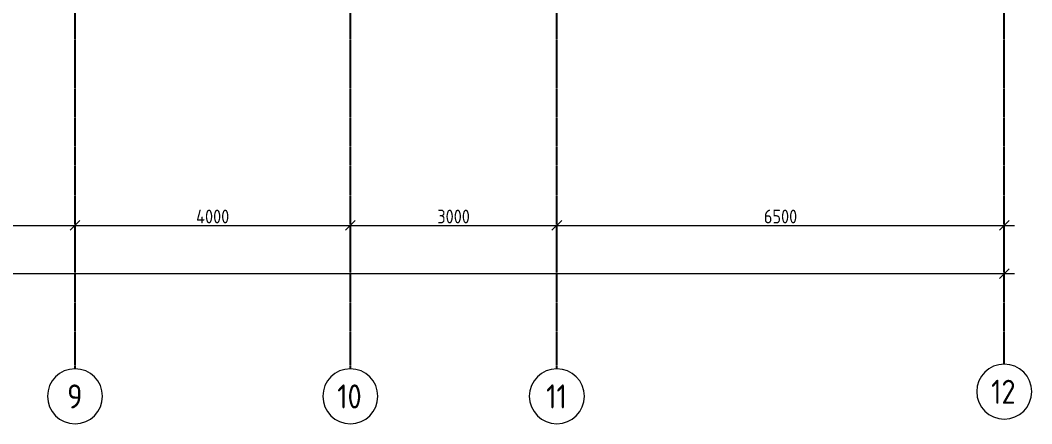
# Model space of a CAD drawing. Header units: millimetres. Extents: x -129048 to 476301, y -5853 to 215316.
# Drawn here: x 41614 to 56310, y -5853 to 17 of the extents above; entities that cross this region are included whole.
import ezdxf

# ---------------------------------------------------------------- set-up
doc = ezdxf.new("R2010")
doc.units = ezdxf.units.MM
doc.linetypes.add('ADSK_Линия сетки', pattern=[25, 20, -2.5, 0, -2.5])
doc.layers.add('Оси', color=7, linetype='Continuous', lineweight=9)
doc.styles.add('GOST Common', font='GOST Common_0.ttf', dxfattribs={"width": 0.9, "height": 350})
doc.styles.add('GOST Common_1', font='GOST Common_0.ttf', dxfattribs={"width": 0.9, "height": 200})
doc.dimstyles.new('ADSK_Основной_2_мм_Округление_до_1_мм', dxfattribs={"dimscale": 304.8, "dimtxt": 201.142999, "dimasz": 0.463911, "dimexe": 0.492126, "dimexo": 0.492126, "dimgap": 0.098425, "dimtad": 1, "dimdec": 0, "dimdsep": 46, "dimtxsty": 'GOST Common_1', "dimblk1": 'OBLIQUE', "dimblk2": 'OBLIQUE', "dimsah": 1, "dimcen": 0.09, "dimdle": 0.492126, "dimazin": 2, "dimtfac": 1, "dimtdec": 4, "dimtix": 1, "dimtmove": 0, "dimatfit": 3, "dimfxl": 1, "dimtvp": 1, "dimtolj": 1, "dimtzin": 0, "dimlwd": 20, "dimlwe": 20, "dimarcsym": 2})

# ---------------------------------------------------------------- blocks, each defined once
blk = doc.blocks.new('Ось сетки - Круг_Ø8 мм-6577-01 План 1-го этажа маркировочный')
at = {"layer": 'Оси', "lineweight": 20}
for start, end in [(360, 180), (180, 360)]:
    blk.add_arc((0, 0), 4, start, end, dxfattribs=at)
blk = doc.blocks.new('_Oblique')
at = {"color": 0, "linetype": 'ByBlock', "lineweight": -2}
blk.add_line((-0.5, -0.5), (0.5, 0.5), dxfattribs=at)
blk = doc.blocks.new('DIMBLOCK9-01 План 1-го этажа маркировочный')
at = {"color": 0, "lineweight": 20, "transparency": 16777216}
for p, q in [((38860, -2968), (42560, -2968)), ((39010, -3018), (39010, -3118)), ((42410, -3018), (42410, -3118))]:
    blk.add_line(p, q, dxfattribs=at)
at = {"layer": 'Defpoints', "color": 0, "transparency": 16777216}
for p in [(39010, -2868), (42410, -2868), (42410, -2968)]:
    blk.add_point(p, dxfattribs=at)
at = {"color": 0, "lineweight": 20, "transparency": 16777216, "xscale": 141.4, "yscale": 141.4, "zscale": 141.4, "rotation": 180}
blk.add_blockref('_Oblique', (39010, -2968), dxfattribs=at)
at = {"color": 0, "lineweight": 20, "transparency": 16777216, "xscale": 141.4, "yscale": 141.4, "zscale": 141.4}
blk.add_blockref('_Oblique', (42410, -2968), dxfattribs=at)
at = {"color": 0, "lineweight": 25, "transparency": 16777216, "insert": (40710, -2838), "char_height": 200, "width": 625.93, "attachment_point": 5, "style": 'GOST Common_1'}
blk.add_mtext('\\A1;3400', dxfattribs=at)
blk = doc.blocks.new('DIMBLOCK10-01 План 1-го этажа маркировочный')
at = {"color": 0, "lineweight": 20, "transparency": 16777216}
for p, q in [((42260, -2968), (46560, -2968)), ((42410, -3018), (42410, -3118)), ((46410, -3018), (46410, -3118))]:
    blk.add_line(p, q, dxfattribs=at)
at = {"layer": 'Defpoints', "color": 0, "transparency": 16777216}
for p in [(42410, -2868), (46410, -2868), (46410, -2968)]:
    blk.add_point(p, dxfattribs=at)
at = {"color": 0, "lineweight": 20, "transparency": 16777216, "xscale": 141.4, "yscale": 141.4, "zscale": 141.4, "rotation": 180}
blk.add_blockref('_Oblique', (42410, -2968), dxfattribs=at)
at = {"color": 0, "lineweight": 20, "transparency": 16777216, "xscale": 141.4, "yscale": 141.4, "zscale": 141.4}
blk.add_blockref('_Oblique', (46410, -2968), dxfattribs=at)
at = {"color": 0, "lineweight": 25, "transparency": 16777216, "insert": (44410, -2838), "char_height": 200, "width": 625.93, "attachment_point": 5, "style": 'GOST Common_1'}
blk.add_mtext('\\A1;4000', dxfattribs=at)
blk = doc.blocks.new('DIMBLOCK11-01 План 1-го этажа маркировочный')
at = {"color": 0, "lineweight": 20, "transparency": 16777216}
for p, q in [((46260, -2968), (49560, -2968)), ((46410, -3018), (46410, -3118)), ((49410, -3018), (49410, -3118))]:
    blk.add_line(p, q, dxfattribs=at)
at = {"layer": 'Defpoints', "color": 0, "transparency": 16777216}
for p in [(46410, -2868), (49410, -2868), (49410, -2968)]:
    blk.add_point(p, dxfattribs=at)
at = {"color": 0, "lineweight": 20, "transparency": 16777216, "xscale": 141.4, "yscale": 141.4, "zscale": 141.4, "rotation": 180}
blk.add_blockref('_Oblique', (46410, -2968), dxfattribs=at)
at = {"color": 0, "lineweight": 20, "transparency": 16777216, "xscale": 141.4, "yscale": 141.4, "zscale": 141.4}
blk.add_blockref('_Oblique', (49410, -2968), dxfattribs=at)
at = {"color": 0, "lineweight": 25, "transparency": 16777216, "insert": (47910, -2838), "char_height": 200, "width": 605.47, "attachment_point": 5, "style": 'GOST Common_1'}
blk.add_mtext('\\A1;3000', dxfattribs=at)
blk = doc.blocks.new('DIMBLOCK12-01 План 1-го этажа маркировочный')
at = {"color": 0, "lineweight": 20, "transparency": 16777216}
for p, q in [((49260, -2968), (56060, -2968)), ((49410, -3018), (49410, -3118)), ((55910, -3018), (55910, -3118))]:
    blk.add_line(p, q, dxfattribs=at)
at = {"layer": 'Defpoints', "color": 0, "transparency": 16777216}
for p in [(49410, -2868), (55910, -2868), (55910, -2968)]:
    blk.add_point(p, dxfattribs=at)
at = {"color": 0, "lineweight": 20, "transparency": 16777216, "xscale": 141.4, "yscale": 141.4, "zscale": 141.4, "rotation": 180}
blk.add_blockref('_Oblique', (49410, -2968), dxfattribs=at)
at = {"color": 0, "lineweight": 20, "transparency": 16777216, "xscale": 141.4, "yscale": 141.4, "zscale": 141.4}
blk.add_blockref('_Oblique', (55910, -2968), dxfattribs=at)
at = {"color": 0, "lineweight": 25, "transparency": 16777216, "insert": (52660, -2838), "char_height": 200, "width": 605.47, "attachment_point": 5, "style": 'GOST Common_1'}
blk.add_mtext('\\A1;6500', dxfattribs=at)
blk = doc.blocks.new('DIMBLOCK21-01 План 1-го этажа маркировочный')
at = {"color": 0, "lineweight": 20, "transparency": 16777216}
for p, q in [((-6090, -3668), (56060, -3668)), ((-5940, -3718), (-5940, -3818)), ((55910, -3718), (55910, -3818))]:
    blk.add_line(p, q, dxfattribs=at)
at = {"layer": 'Defpoints', "color": 0, "transparency": 16777216}
for p in [(-5940, -3568), (55910, -3568), (55910, -3668)]:
    blk.add_point(p, dxfattribs=at)
at = {"color": 0, "lineweight": 20, "transparency": 16777216, "xscale": 141.4, "yscale": 141.4, "zscale": 141.4, "rotation": 180}
blk.add_blockref('_Oblique', (-5940, -3668), dxfattribs=at)
at = {"color": 0, "lineweight": 20, "transparency": 16777216, "xscale": 141.4, "yscale": 141.4, "zscale": 141.4}
blk.add_blockref('_Oblique', (55910, -3668), dxfattribs=at)
at = {"color": 0, "lineweight": 25, "transparency": 16777216, "insert": (24985, -3538), "char_height": 200, "width": 711.84, "attachment_point": 5, "style": 'GOST Common_1'}
blk.add_mtext('\\A1;61850', dxfattribs=at)

msp = doc.modelspace()

# ---------------------------------------------------------------- linework, layer by layer
at = {"linetype": 'ADSK_Линия сетки', "lineweight": 25}
for p, q in [((46409.91035, -4984.78696), (46409.91035, 44534.78674)), ((49409.91035, -4984.78696), (49409.91035, 44534.78674)), ((55909.91035, -4984.78696), (55909.91035, 44534.78674)), ((42409.91035, -4984.78696), (42409.91035, 21668.8012)), ((42409.91035, -5052.59678), (42409.91035, -4844.42315)), ((46409.91035, -5052.59678), (46409.91035, -4844.42315)), ((49409.91035, -5052.59678), (49409.91035, -4844.42315))]:
    msp.add_line(p, q, dxfattribs=at)

# ---------------------------------------------------------------- block references
at = {"lineweight": 25, "xscale": 99.99999999999993, "yscale": 99.99999999999993, "zscale": 99.99999999999993}
for p in [(55909.91035, -5384.78696), (42409.91035, -5452.59678), (46409.91035, -5452.59678), (49409.91035, -5452.59678)]:
    msp.add_blockref('Ось сетки - Круг_Ø8 мм-6577-01 План 1-го этажа маркировочный', p, dxfattribs=at)

# ---------------------------------------------------------------- texts
at = {"lineweight": 25, "char_height": 350, "attachment_point": 1, "style": 'GOST Common'}
for s, insert, width in [('\\fGOST Common|b0|i0|c204|p34|;\\W.9;9', (42296.12969, -5280.06342), 274.177125), ('10', (46218.72969, -5280.06342), 461.772), ('11', (49254.27969, -5280.06342), 375.18975), ('12', (55718.72969, -5212.25361), 461.772)]:
    msp.add_mtext(s, dxfattribs=dict(at, insert=insert, width=width))

# ---------------------------------------------------------------- dimensions: what is measured, and where the dimension line sits
at = {"lineweight": 25}
for base, p1, p2, override, picture, middle in [((42409.91035, -2967.9078), (39009.91035, -2867.9229), (42409.91035, -2867.9229), {"dimpost": '<>', "dimfxl": 3400}, 'DIMBLOCK9-01 План 1-го этажа маркировочный', (40709.91035, -2837.9078)), ((46409.91035, -2967.9078), (42409.91035, -2867.9229), (46409.91035, -2867.9229), {"dimpost": '<>', "dimfxl": 4000}, 'DIMBLOCK10-01 План 1-го этажа маркировочный', (44409.91035, -2837.9078)), ((49409.91035, -2967.9078), (46409.91035, -2867.9229), (49409.91035, -2867.9229), {"dimpost": '<>', "dimfxl": 3000}, 'DIMBLOCK11-01 План 1-го этажа маркировочный', (47909.91035, -2837.9078)), ((55909.91035, -2967.9078), (49409.91035, -2867.9229), (55909.91035, -2867.9229), {"dimpost": '<>', "dimfxl": 6500}, 'DIMBLOCK12-01 План 1-го этажа маркировочный', (52659.91035, -2837.9078)), ((55909.91035, -3667.9078), (-5940.08965, -3567.9229), (55909.91035, -3567.9229), {"dimpost": '<>', "dimfxl": 61850}, 'DIMBLOCK21-01 План 1-го этажа маркировочный', (24984.91035, -3537.9078))]:
    dim = msp.add_linear_dim(base=base, p1=p1, p2=p2, dimstyle='ADSK_Основной_2_мм_Округление_до_1_мм', override=override, dxfattribs=at)
    dim.commit()
    dim.dimension.update_dxf_attribs({"geometry": picture, "text_midpoint": middle})

doc.saveas('drawing.dxf')
